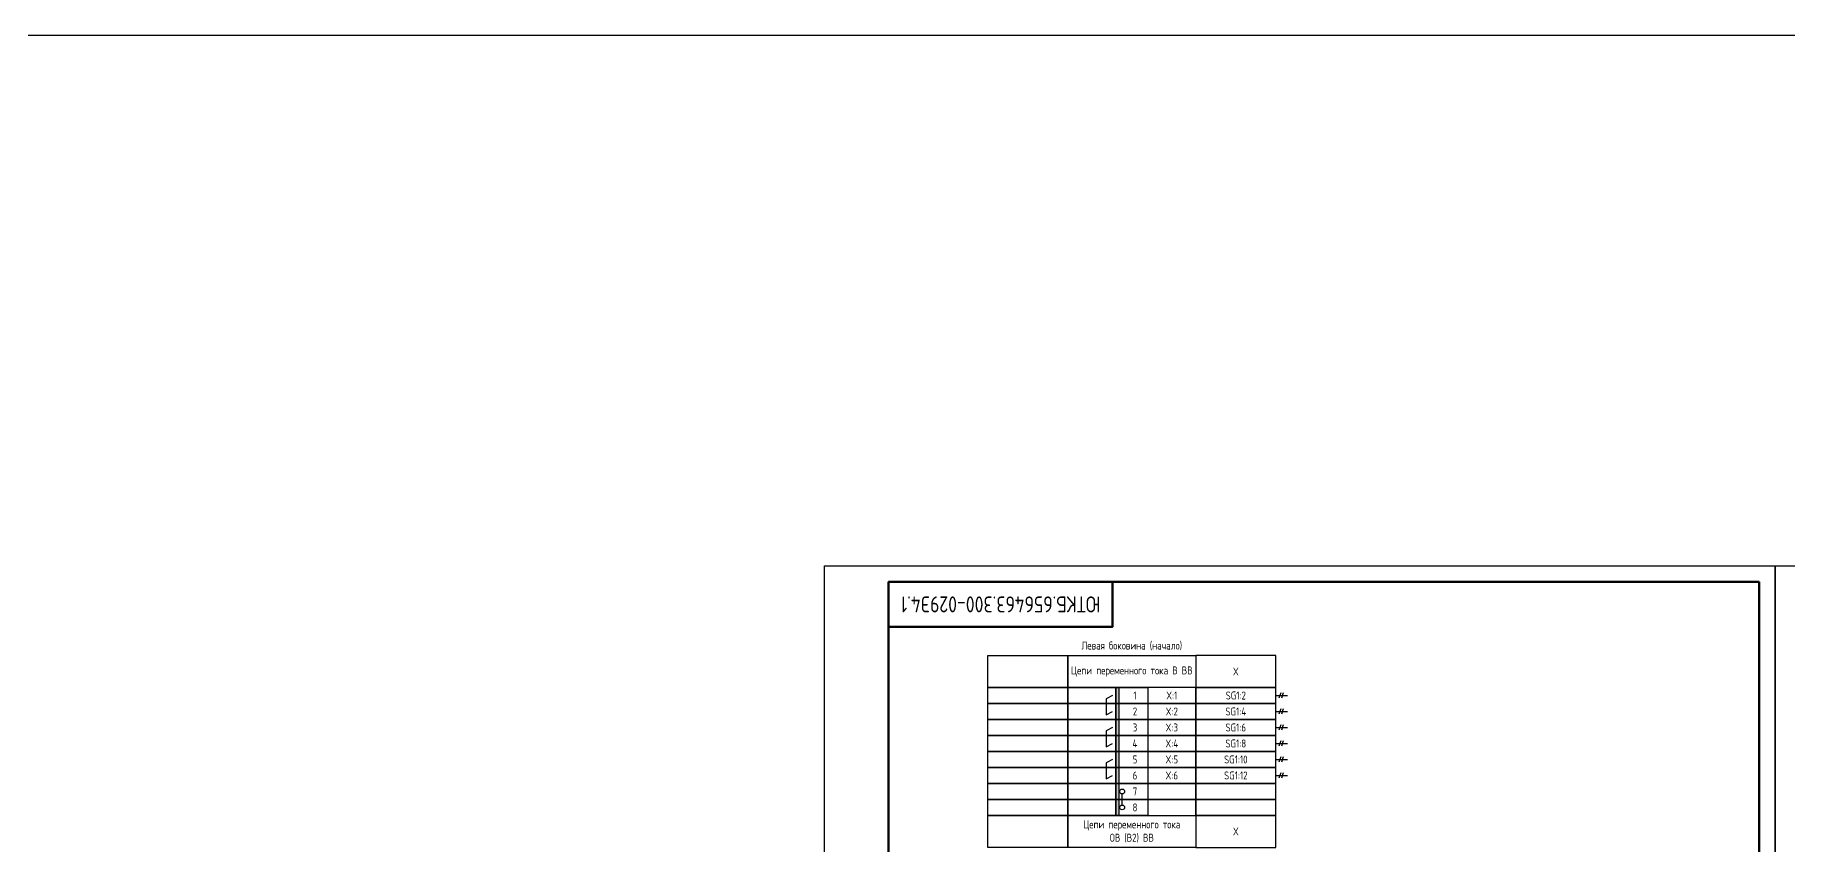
# Model space of a CAD drawing. Header units: millimetres. Extents: x -1117 to 3702, y -90 to 586.
# Drawn here: x 1853 to 2401, y 333 to 586 of the extents above; entities that cross this region are included whole.
import ezdxf

# ---------------------------------------------------------------- set-up
doc = ezdxf.new("R2010")
doc.units = ezdxf.units.MM
doc.styles.add('Gost_type_A', font='GOST_A.TTF')

# ---------------------------------------------------------------- blocks, each defined once
blk = doc.blocks.new('Штамп угловой верхний')
at = {"lineweight": 50}
blk.add_lwpolyline([(0, 0), (70, 0), (70, -14), (0, -14)], close=True, dxfattribs=at)

msp = doc.modelspace()

# ---------------------------------------------------------------- hatches: boundary and pattern name
h = msp.add_hatch(color=256)
h.dxf.hatch_style = 1
h.paths.add_polyline_path([(2192, 382), (2191, 382), (2191, 342), (2192, 342)])

# ---------------------------------------------------------------- linework, layer by layer
for p, q in [((2241, 379.5), (2244.62, 379.5)), ((2242.54, 380.31), (2241.96, 378.69)), ((2243.33, 380.31), (2242.75, 378.69)), ((2241, 374.5), (2244.62, 374.5)), ((2242.54, 375.31), (2241.96, 373.69)), ((2243.33, 375.31), (2242.75, 373.69)), ((2241, 369.5), (2244.62, 369.5)), ((2242.54, 370.31), (2241.96, 368.69)), ((2243.33, 370.31), (2242.75, 368.69)), ((2241, 364.5), (2244.62, 364.5)), ((2242.54, 365.31), (2241.96, 363.69)), ((2243.33, 365.31), (2242.75, 363.69)), ((2241, 359.5), (2244.62, 359.5)), ((2242.54, 360.31), (2241.96, 358.69)), ((2243.33, 360.31), (2242.75, 358.69)), ((2241, 354.5), (2244.62, 354.5)), ((2242.54, 355.31), (2241.96, 353.69)), ((2243.33, 355.31), (2242.75, 353.69)), ((2193, 345.25), (2193, 348.75))]:
    msp.add_line(p, q)
for points in [[(-1117.42, 586), (3701.92, 586), (3701.92, -90), (-1117.42, -90)], [(2397, 420), (2397, 0), (2100, 0), (2100, 420)], [(2694, 420), (2694, 0), (2397, 0), (2397, 420)], [(2151, 392), (2176, 392), (2176, 382), (2151, 382)], [(2176, 392), (2216, 392), (2216, 382), (2176, 382)], [(2241, 392), (2216, 392), (2216, 382), (2241, 382)], [(2151, 382), (2176, 382), (2176, 377), (2151, 377)], [(2176, 382), (2191, 382), (2191, 377), (2176, 377)], [(2191, 382), (2201, 382), (2201, 377), (2191, 377)], [(2216, 382), (2201, 382), (2201, 377), (2216, 377)], [(2241, 382), (2216, 382), (2216, 377), (2241, 377)], [(2151, 377), (2176, 377), (2176, 372), (2151, 372)], [(2176, 377), (2191, 377), (2191, 372), (2176, 372)], [(2191, 377), (2201, 377), (2201, 372), (2191, 372)], [(2216, 377), (2201, 377), (2201, 372), (2216, 372)], [(2241, 377), (2216, 377), (2216, 372), (2241, 372)], [(2151, 372), (2176, 372), (2176, 367), (2151, 367)], [(2151, 367), (2176, 367), (2176, 362), (2151, 362)], [(2176, 372), (2191, 372), (2191, 367), (2176, 367)], [(2176, 367), (2191, 367), (2191, 362), (2176, 362)], [(2191, 372), (2201, 372), (2201, 367), (2191, 367)], [(2191, 367), (2201, 367), (2201, 362), (2191, 362)], [(2216, 372), (2201, 372), (2201, 367), (2216, 367)], [(2216, 367), (2201, 367), (2201, 362), (2216, 362)], [(2241, 372), (2216, 372), (2216, 367), (2241, 367)], [(2241, 367), (2216, 367), (2216, 362), (2241, 362)], [(2151, 362), (2176, 362), (2176, 357), (2151, 357)], [(2176, 362), (2191, 362), (2191, 357), (2176, 357)], [(2191, 362), (2201, 362), (2201, 357), (2191, 357)], [(2216, 362), (2201, 362), (2201, 357), (2216, 357)], [(2241, 362), (2216, 362), (2216, 357), (2241, 357)], [(2151, 357), (2176, 357), (2176, 352), (2151, 352)], [(2176, 357), (2191, 357), (2191, 352), (2176, 352)], [(2191, 357), (2201, 357), (2201, 352), (2191, 352)], [(2216, 357), (2201, 357), (2201, 352), (2216, 352)], [(2241, 357), (2216, 357), (2216, 352), (2241, 352)], [(2151, 352), (2176, 352), (2176, 347), (2151, 347)], [(2176, 352), (2191, 352), (2191, 347), (2176, 347)], [(2191, 352), (2201, 352), (2201, 347), (2191, 347)], [(2216, 352), (2201, 352), (2201, 347), (2216, 347)], [(2241, 352), (2216, 352), (2216, 347), (2241, 347)], [(2151, 347), (2176, 347), (2176, 342), (2151, 342)], [(2176, 347), (2191, 347), (2191, 342), (2176, 342)], [(2191, 347), (2201, 347), (2201, 342), (2191, 342)], [(2216, 347), (2201, 347), (2201, 342), (2216, 342)], [(2241, 347), (2216, 347), (2216, 342), (2241, 342)], [(2151, 342), (2176, 342), (2176, 332), (2151, 332)], [(2176, 342), (2216, 342), (2216, 332), (2176, 332)], [(2241, 342), (2216, 342), (2216, 332), (2241, 332)]]:
    msp.add_lwpolyline(points, close=True)
at = {"lineweight": 50}
msp.add_lwpolyline([(2392, 415), (2392, 5), (2120, 5), (2120, 415)], close=True, dxfattribs=at)
for points in [[(2190, 379.5), (2188, 378.5), (2188, 373.5), (2190, 374.5)], [(2191, 342), (2191, 382), (2192, 382), (2192, 342)], [(2190, 369.5), (2188, 368.5), (2188, 363.5), (2190, 364.5)], [(2190, 359.5), (2188, 358.5), (2188, 353.5), (2190, 354.5)]]:
    msp.add_lwpolyline(points)
for centre in [(2193, 349.5), (2193, 344.5)]:
    msp.add_circle(centre, 0.75)

# ---------------------------------------------------------------- block references
msp.add_blockref('Штамп угловой верхний', (2120, 415))

# ---------------------------------------------------------------- texts
at = {"insert": (2155, 408), "char_height": 5, "width": 70, "attachment_point": 5, "rotation": 180, "style": 'Gost_type_A'}
msp.add_mtext('ЮТКБ.656463.300-029Э4.1', dxfattribs=at)
at = {"char_height": 2.5, "attachment_point": 5, "style": 'Gost_type_A'}
for s, insert, width in [('Левая боковина (начало)', (2196, 395), 90), ('Цепи переменного тока В ВВ', (2196, 387), 40), ('X', (2228.5, 387), 25), ('SG1:2', (2228.5, 379.5), 25), ('SG1:4', (2228.5, 374.5), 25), ('SG1:6', (2228.5, 369.5), 25), ('SG1:8', (2228.5, 364.5), 25), ('SG1:10', (2228.5, 359.5), 25), ('SG1:12', (2228.5, 354.5), 25), ('Цепи переменного тока \\PОВ (В2) ВВ', (2196, 337), 40), ('X', (2228.5, 337), 25)]:
    msp.add_mtext(s, dxfattribs=dict(at, insert=insert, width=width))
at = {"ltscale": 10, "char_height": 2.5, "attachment_point": 5, "style": 'Gost_type_A'}
for s, insert, width in [('1', (2197, 379.5), 8), ('X:1', (2208.5, 379.5), 15), ('2', (2197, 374.5), 8), ('X:2', (2208.5, 374.5), 15), ('3', (2197, 369.5), 8), ('X:3', (2208.5, 369.5), 15), ('4', (2197, 364.5), 8), ('X:4', (2208.5, 364.5), 15), ('5', (2197, 359.5), 8), ('X:5', (2208.5, 359.5), 15), ('7', (2197, 349.5), 8), ('6', (2197, 354.5), 8), ('X:6', (2208.5, 354.5), 15), ('8', (2197, 344.5), 8)]:
    msp.add_mtext(s, dxfattribs=dict(at, insert=insert, width=width))

doc.saveas('drawing.dxf')
